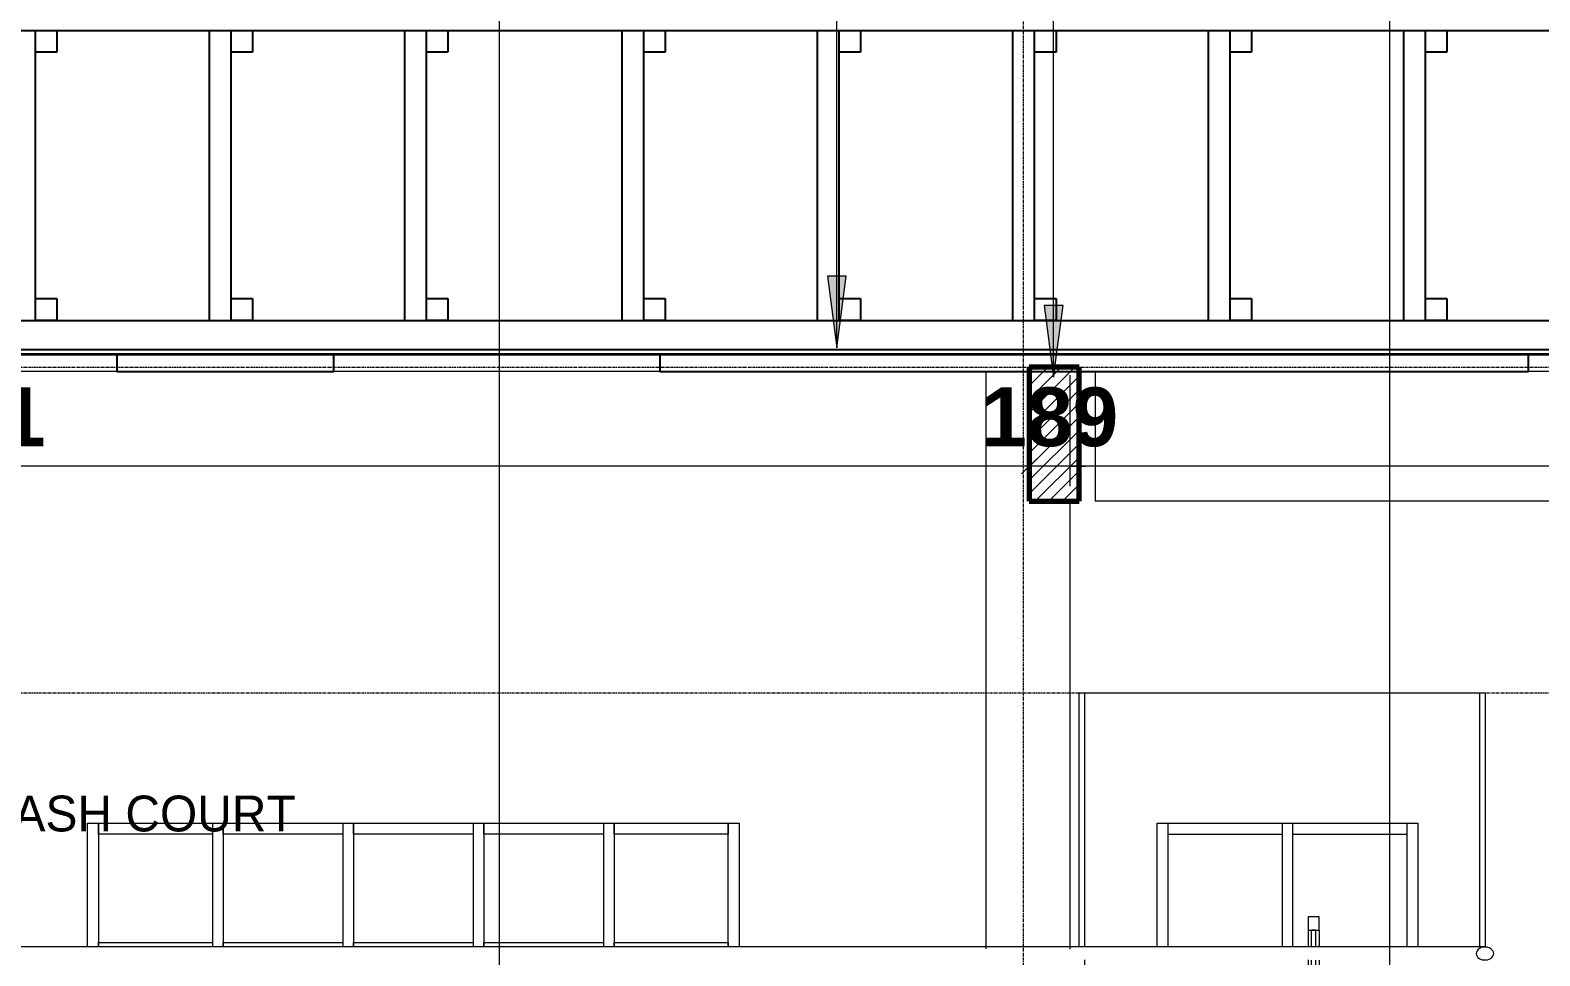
# Model space of a CAD drawing. Header units: inches. Extents: x 22 to 382261, y 22 to 371281.
# Drawn here: x 33650 to 40601, y 144696 to 148957 of the extents above; entities that cross this region are included whole.
import ezdxf

# ---------------------------------------------------------------- set-up
doc = ezdxf.new("R2010")
doc.units = ezdxf.units.IN
doc.header["$MEASUREMENT"] = 0
doc.linetypes.add('Grid Line 1_2_', pattern=[22.225, 12.7, -3.175, 3.175, -3.175])
for name, color, linetype, lineweight in [('A-ANNO-DIMS', 211, 'Continuous', 9), ('A-AREA-IDEN', 2, 'Continuous', 9), ('A-COLS', 52, 'Continuous', 9), ('A-DETL-MEDM', 33, 'Continuous', 25), ('A-DETL-THIN', 151, 'Continuous', 9), ('A-DOOR', 31, 'Continuous', 9), ('A-DOOR-FRAM', 31, 'Continuous', 9), ('A-FLOR', 192, 'Continuous', 9), ('A-FLOR-HRAL', 11, 'Continuous', 9), ('A-FLOR-LEVL', 51, 'Continuous', 9), ('A-GLAZ-CWMG', 51, 'Continuous', 9), ('A-WALL-PATT', 111, 'Continuous', 9), ('G-ANNO-SYMB', 111, 'Continuous', 9), ('G-ANNO-TEXT', 231, 'Continuous', 9), ('I-WALL', 2, 'Continuous', 9), ('Q-CASE', 31, 'Continuous', 9), ('S-GRID', 1, 'Continuous', 9)]:
    doc.layers.add(name, color=color, linetype=linetype, lineweight=lineweight)
doc.styles.add('Arial_B_2', font='arialbd.ttf', dxfattribs={"height": 270.833333})
doc.styles.add('Gill Sans MT', font='GIL_____.TTF', dxfattribs={"height": 262.5})
doc.dimstyles.new('2_2', dxfattribs={"dimscale": 304.8, "dimtxt": 267.818092, "dimasz": 0.227865, "dimexe": 1.377953, "dimexo": 0.0625, "dimgap": 0.287073, "dimtad": 1, "dimdec": 0, "dimzin": 0, "dimdsep": 46, "dimtxsty": 'Arial_B_2', "dimblk1": 'OBLIQUE', "dimblk2": 'OBLIQUE', "dimsah": 1, "dimcen": 0.09, "dimdle": 0.574147, "dimazin": 0, "dimtfac": 1, "dimtdec": 4, "dimtix": 1, "dimtmove": 0, "dimatfit": 3, "dimfxl": 0.574147, "dimfxlon": 1, "dimtvp": 1, "dimtolj": 1, "dimtzin": 0, "dimlwd": 18, "dimlwe": 18, "dimarcsym": 2})

# ---------------------------------------------------------------- blocks, each defined once
blk = doc.blocks.new('M_Single-Flush - 1050 DOORS 2 gym _ memebers room-944587-Section A-A')
at = {"layer": 'A-DOOR-FRAM'}
for p, q in [((12047, 6450), (12047, 5279.3)), ((12047, 5220.2), (12047, 5150)), ((12047, 5130), (12047, 5050))]:
    blk.add_line(p, q, dxfattribs=at)
blk = doc.blocks.new('M_Single-Flush - 1050 DOORS-898826-Section A-A')
at = {"layer": 'A-DOOR-FRAM'}
blk.add_line((13866.2, 5279.8), (13866.2, 6450), dxfattribs=at)
blk = doc.blocks.new('Rectangular Mullion - 50 x 150mm-442057-Section A-A')
at = {"layer": 'A-GLAZ-CWMG'}
blk.add_line((12431.2, 5279.8), (12431.2, 5850), dxfattribs=at)
blk = doc.blocks.new('Rectangular Mullion - 50 x 150mm-440584-Section A-A')
at = {"layer": 'A-GLAZ-CWMG'}
for p, q in [((13006.2, 5800), (13006.2, 5850)), ((13531.2, 5850), (13531.2, 5800)), ((13006.2, 5800), (13531.2, 5800))]:
    blk.add_line(p, q, dxfattribs=at)
blk = doc.blocks.new('Rectangular Mullion - 50 x 150mm-442058-Section A-A')
at = {"layer": 'A-GLAZ-CWMG'}
blk.add_line((13531.2, 5850), (13531.2, 5279.9), dxfattribs=at)
blk = doc.blocks.new('Rectangular Mullion - 50 x 150mm-442052-Section A-A')
at = {"layer": 'A-GLAZ-CWMG'}
for p, q in [((12956.2, 5850), (12956.2, 5280)), ((13006.2, 5279.9), (13006.2, 5850))]:
    blk.add_line(p, q, dxfattribs=at)
blk = doc.blocks.new('Rectangular Mullion - 50 x 150mm-448107-Section A-A')
at = {"layer": 'A-GLAZ-CWMG'}
blk.add_line((10406.2, 5279.8), (10406.2, 5850), dxfattribs=at)
blk = doc.blocks.new('Rectangular Mullion - 50 x 150mm-443211-Section A-A')
at = {"layer": 'A-GLAZ-CWMG'}
for p, q in [((7506.2, 5800), (7506.2, 5850)), ((8031.2, 5850), (8031.2, 5800)), ((8031.2, 5800), (7506.2, 5800))]:
    blk.add_line(p, q, dxfattribs=at)
blk = doc.blocks.new('Rectangular Mullion - 50 x 150mm-448108-Section A-A')
at = {"layer": 'A-GLAZ-CWMG'}
blk.add_line((7506.2, 5850), (7506.2, 5280), dxfattribs=at)
blk = doc.blocks.new('Rectangular Mullion - 50 x 150mm-443212-Section A-A')
at = {"layer": 'A-GLAZ-CWMG'}
for p, q in [((9881.2, 5280), (9881.2, 5300)), ((9881.2, 5300), (10406.2, 5300)), ((10406.2, 5300), (10406.2, 5279.8))]:
    blk.add_line(p, q, dxfattribs=at)
blk = doc.blocks.new('Rectangular Mullion - 50 x 150mm-448103-Section A-A')
at = {"layer": 'A-GLAZ-CWMG'}
for p, q in [((9831.2, 5850), (9831.2, 5280)), ((9881.2, 5850), (9881.2, 5280))]:
    blk.add_line(p, q, dxfattribs=at)
blk = doc.blocks.new('Rectangular Mullion - 50 x 150mm-V11-Section A-A')
at = {"layer": 'A-GLAZ-CWMG'}
for p, q in [((9231.2, 5850), (9231.2, 5279.9)), ((9281.2, 5850), (9281.2, 5280))]:
    blk.add_line(p, q, dxfattribs=at)
blk = doc.blocks.new('Rectangular Mullion - 50 x 150mm-V12-Section A-A')
at = {"layer": 'A-GLAZ-CWMG'}
for p, q in [((8631.2, 5850), (8631.2, 5280)), ((8681.2, 5850), (8681.2, 5279.8))]:
    blk.add_line(p, q, dxfattribs=at)
blk = doc.blocks.new('Rectangular Mullion - 50 x 150mm-V13-Section A-A')
at = {"layer": 'A-GLAZ-CWMG'}
for p, q in [((8031.2, 5850), (8031.2, 5280)), ((8081.2, 5850), (8081.2, 5280))]:
    blk.add_line(p, q, dxfattribs=at)
blk = doc.blocks.new('Rectangular Mullion - 50 x 150mm-443216-Section A-A')
at = {"layer": 'A-GLAZ-CWMG'}
for p, q in [((9281.2, 5280), (9281.2, 5300)), ((9281.2, 5300), (9831.2, 5300)), ((9831.2, 5300), (9831.2, 5280))]:
    blk.add_line(p, q, dxfattribs=at)
blk = doc.blocks.new('Rectangular Mullion - 50 x 150mm-V14-Section A-A')
at = {"layer": 'A-GLAZ-CWMG'}
for p, q in [((8681.2, 5279.8), (8681.2, 5300)), ((8681.2, 5300), (9231.2, 5300)), ((9231.2, 5300), (9231.2, 5279.9))]:
    blk.add_line(p, q, dxfattribs=at)
blk = doc.blocks.new('Rectangular Mullion - 50 x 150mm-V15-Section A-A')
at = {"layer": 'A-GLAZ-CWMG'}
for p, q in [((8081.2, 5280), (8081.2, 5300)), ((8081.2, 5300), (8631.2, 5300)), ((8631.2, 5300), (8631.2, 5280))]:
    blk.add_line(p, q, dxfattribs=at)
blk = doc.blocks.new('Rectangular Mullion - 50 x 150mm-V16-Section A-A')
at = {"layer": 'A-GLAZ-CWMG'}
for p, q in [((7506.2, 5280), (7506.2, 5300)), ((7506.2, 5300), (8031.2, 5300)), ((8031.2, 5300), (8031.2, 5280))]:
    blk.add_line(p, q, dxfattribs=at)
blk = doc.blocks.new('Rectangular Mullion - 50 x 150mm-443217-Section A-A')
at = {"layer": 'A-GLAZ-CWMG'}
for p, q in [((9281.2, 5800), (9281.2, 5850)), ((9831.2, 5850), (9831.2, 5800)), ((9831.2, 5800), (9281.2, 5800))]:
    blk.add_line(p, q, dxfattribs=at)
blk = doc.blocks.new('Railing - Railing-537520-Section A-A')
at = {"layer": 'A-FLOR-HRAL'}
blk.add_line((13890.6, 5280), (2881.8, 5280), dxfattribs=at)
at = {"layer": 'A-FLOR-HRAL', "lineweight": 18, "flags": 128}
for points in [[(13930.6, 5250), (13929.7, 5256.2), (13927.1, 5262.2), (13922.9, 5267.6), (13917.4, 5272.3), (13910.6, 5276), (13902.9, 5278.5), (13894.8, 5279.8), (13886.4, 5279.8), (13878.2, 5278.5), (13870.6, 5276), (13863.8, 5272.3), (13858.2, 5267.6), (13854, 5262.2), (13851.5, 5256.2), (13850.6, 5250)], [(13850.6, 5250), (13851.5, 5243.8), (13854, 5237.8), (13858.2, 5232.4), (13863.8, 5227.7), (13870.6, 5224), (13878.2, 5221.5), (13886.4, 5220.2), (13894.8, 5220.2), (13902.9, 5221.5), (13910.6, 5224), (13917.4, 5227.7), (13922.9, 5232.4), (13927.1, 5237.8), (13929.7, 5243.8), (13930.6, 5250)]]:
    blk.add_lwpolyline(points, dxfattribs=at)
at = {"layer": 'A-FLOR-HRAL'}
blk.add_open_spline([(13894.8, 5279.8), (13892, 5280.1), (13889.2, 5280.1), (13886.4, 5279.8)], degree=3, dxfattribs=at)
blk = doc.blocks.new('Top Rail Type - Top Rail_Internal_-537676-Section A-A')
at = {"layer": 'A-FLOR-HRAL'}
blk.add_line((13890.6, 5280), (2881.8, 5280), dxfattribs=at)
at = {"layer": 'A-FLOR-HRAL', "flags": 128}
for points in [[(13930.6, 5250), (13929.7, 5256.2), (13927.1, 5262.2), (13922.9, 5267.6), (13917.4, 5272.3), (13910.6, 5276), (13902.9, 5278.5), (13894.8, 5279.8), (13886.4, 5279.8), (13878.2, 5278.5), (13870.6, 5276), (13863.8, 5272.3), (13858.2, 5267.6), (13854, 5262.2), (13851.5, 5256.2), (13850.6, 5250)], [(13850.6, 5250), (13851.5, 5243.8), (13854, 5237.8), (13858.2, 5232.4), (13863.8, 5227.7), (13870.6, 5224), (13878.2, 5221.5), (13886.4, 5220.2), (13894.8, 5220.2), (13902.9, 5221.5), (13910.6, 5224), (13917.4, 5227.7), (13922.9, 5232.4), (13927.1, 5237.8), (13929.7, 5243.8), (13930.6, 5250)]]:
    blk.add_lwpolyline(points, dxfattribs=at)
at = {"layer": 'A-FLOR-HRAL'}
blk.add_open_spline([(13894.8, 5279.8), (13892, 5280.1), (13889.2, 5280.1), (13886.4, 5279.8)], degree=3, dxfattribs=at)
blk = doc.blocks.new('Casework 13 - Casework 16-666971-Section A-A')
at = {"layer": 'Q-CASE', "lineweight": 25}
for p, q in [((8590.7, 8010), (7590.7, 8010)), ((7590.7, 8010), (7590.7, 7930)), ((8590.7, 7930), (8590.7, 8010)), ((14090.7, 8010), (10090.7, 8010)), ((10090.7, 8010), (10090.7, 7930)), ((14090.7, 7930), (14090.7, 8010)), ((7590.7, 7930), (8590.7, 7930)), ((10090.7, 7930), (14090.7, 7930))]:
    blk.add_line(p, q, dxfattribs=at)
at = {"layer": 'Q-CASE'}
for p, q in [((7590.7, 7930), (6090.7, 7930)), ((10090.7, 7930), (8590.7, 7930)), ((18090.7, 7930), (14090.7, 7930))]:
    blk.add_line(p, q, dxfattribs=at)
blk = doc.blocks.new('Railing - 20mm-958042-Section A-A')
at = {"layer": 'A-FLOR-HRAL'}
for p, q in [((12934.5, 2325), (12934.5, 2450)), ((12954.5, 2325), (12954.5, 2450))]:
    blk.add_line(p, q, dxfattribs=at)
blk = doc.blocks.new('Railing - 20mm-957094-Section A-A')
at = {"layer": 'A-FLOR-HRAL'}
for p, q in [((13091.6, 5280), (13091.6, 5357.6)), ((13111.6, 5357.6), (13091.6, 5357.6)), ((13111.6, 5280), (13111.6, 5357.6)), ((13091.6, 5150), (13091.6, 5220.1)), ((13111.6, 5150), (13111.6, 5220)), ((13091.6, 5050), (13091.6, 5130)), ((13111.6, 5050), (13111.6, 5130)), ((13091.6, 4350), (13091.6, 4450)), ((13111.6, 4350), (13111.6, 4450))]:
    blk.add_line(p, q, dxfattribs=at)
blk = doc.blocks.new('Railing - 20mm-957092-Section A-A')
at = {"layer": 'A-FLOR-HRAL'}
for p, q in [((12865.8, 1307.6), (12865.8, 468.7)), ((12885.8, 1307.6), (12865.8, 1307.6)), ((12885.8, 468.7), (12885.8, 1307.6)), ((12865.8, 468.7), (12885.8, 468.7))]:
    blk.add_line(p, q, dxfattribs=at)
blk = doc.blocks.new('Railing - Railing-670068-Section A-A')
for name in ['Railing - 20mm-957094-Section A-A', 'Railing - 20mm-958042-Section A-A', 'Railing - 20mm-957092-Section A-A']:
    blk.add_blockref(name, (0, 0))
blk = doc.blocks.new('Top Rail Type - Top Rail_Internal_-670082-Section A-A')
at = {"layer": 'A-FLOR-HRAL'}
for p, q in [((13076.6, 5418.7), (13076.6, 5357.6)), ((13126.6, 5418.7), (13076.6, 5418.7)), ((13076.6, 5357.6), (13126.6, 5357.6)), ((13076.6, 5357.6), (13076.6, 5279.9)), ((13126.6, 5357.6), (13126.6, 5418.7)), ((13126.6, 5357.6), (13126.6, 5280)), ((13076.6, 5220.2), (13076.6, 5150)), ((13126.6, 5220.1), (13126.6, 5150)), ((13076.6, 5130), (13076.6, 5050)), ((13126.6, 5130), (13126.6, 5050)), ((13076.6, 4450), (13076.6, 4350)), ((13126.6, 4450), (13126.6, 4350)), ((12850.8, 1368.7), (12850.8, 2450)), ((12900.8, 2450), (12900.8, 1368.7)), ((12850.8, 1368.7), (12850.8, 1307.6)), ((12900.8, 1368.7), (12850.8, 1368.7)), ((12900.8, 1307.6), (12900.8, 1368.7)), ((12850.8, 1307.6), (12900.8, 1307.6))]:
    blk.add_line(p, q, dxfattribs=at)
blk = doc.blocks.new('Casework 21 - Casework 7-674706-Section A-A')
at = {"layer": 'Q-CASE'}
for p in [(12096.2, 7930), (15808.7, 7332.4)]:
    blk.add_line(p, (12096.2, 7332.4), dxfattribs=at)
blk = doc.blocks.new('_Oblique')
at = {"color": 0, "linetype": 'ByBlock', "lineweight": -2}
blk.add_line((-0.5, -0.5), (0.5, 0.5), dxfattribs=at)
blk = doc.blocks.new('*D5103')
at = {"layer": 'A-ANNO-DIMS', "color": 0, "lineweight": 18, "transparency": 16777216}
for p, q in [((38439.5, 146858.3), (38439.5, 147369.3)), ((49181.6, 146858.3), (49181.6, 147369.3)), ((49356.6, 146949.3), (38264.5, 146949.3))]:
    blk.add_line(p, q, dxfattribs=at)
at = {"layer": 'Defpoints', "color": 0, "transparency": 16777216}
for p in [(38439.5, 146949.3), (38439.5, 146839.3), (49181.6, 146839.3)]:
    blk.add_point(p, dxfattribs=at)
at = {"layer": 'A-ANNO-DIMS', "color": 0, "lineweight": 18, "transparency": 16777216, "xscale": 69.45312499999999, "yscale": 69.45312499999999, "zscale": 69.45312499999999, "rotation": 180}
blk.add_blockref('_Oblique', (38439.5, 146949.3), dxfattribs=at)
at = {"layer": 'A-ANNO-DIMS', "color": 0, "lineweight": 18, "transparency": 16777216, "xscale": 69.45312499999999, "yscale": 69.45312499999999, "zscale": 69.45312499999999}
blk.add_blockref('_Oblique', (49181.6, 146949.3), dxfattribs=at)
at = {"layer": 'A-ANNO-DIMS', "color": 0, "lineweight": 18, "transparency": 16777216, "insert": (43810.5, 147175.1), "char_height": 270.83, "width": 769.567, "attachment_point": 5, "style": 'Arial_B_2'}
blk.add_mtext('\\A1;10742', dxfattribs=at)
blk = doc.blocks.new('*D5104')
at = {"layer": 'A-ANNO-DIMS', "color": 0, "lineweight": 18, "transparency": 16777216}
for p, q in [((38250.3, 146858.3), (38250.3, 147369.3)), ((38439.5, 146858.3), (38439.5, 147369.3)), ((38250.3, 146949.3), (38180.8, 146949.3)), ((38439.5, 146949.3), (38250.3, 146949.3)), ((38439.5, 146949.3), (38508.9, 146949.3))]:
    blk.add_line(p, q, dxfattribs=at)
at = {"layer": 'Defpoints', "color": 0, "transparency": 16777216}
for p in [(38250.3, 146949.3), (38250.3, 146839.3), (38439.5, 146839.3)]:
    blk.add_point(p, dxfattribs=at)
at = {"layer": 'A-ANNO-DIMS', "color": 0, "lineweight": 18, "transparency": 16777216, "xscale": 69.45312499999999, "yscale": 69.45312499999999, "zscale": 69.45312499999999}
blk.add_blockref('_Oblique', (38250.3, 146949.3), dxfattribs=at)
at = {"layer": 'A-ANNO-DIMS', "color": 0, "lineweight": 18, "transparency": 16777216, "xscale": 69.45312499999999, "yscale": 69.45312499999999, "zscale": 69.45312499999999, "rotation": 180}
blk.add_blockref('_Oblique', (38439.5, 146949.3), dxfattribs=at)
at = {"layer": 'A-ANNO-DIMS', "color": 0, "lineweight": 18, "transparency": 16777216, "insert": (38344.9, 147175.1), "char_height": 270.83, "width": 461.74, "attachment_point": 5, "style": 'Arial_B_2'}
blk.add_mtext('\\A1;189', dxfattribs=at)
blk = doc.blocks.new('*D5105')
at = {"layer": 'A-ANNO-DIMS', "color": 0, "lineweight": 18, "transparency": 16777216}
for p, q in [((28139.5, 146858.3), (28139.5, 147369.3)), ((38250.3, 146858.3), (38250.3, 147369.3)), ((38425.3, 146949.3), (27964.5, 146949.3))]:
    blk.add_line(p, q, dxfattribs=at)
at = {"layer": 'Defpoints', "color": 0, "transparency": 16777216}
for p in [(28139.5, 146949.3), (28139.5, 146839.3), (38250.3, 146839.3)]:
    blk.add_point(p, dxfattribs=at)
at = {"layer": 'A-ANNO-DIMS', "color": 0, "lineweight": 18, "transparency": 16777216, "xscale": 69.45312499999999, "yscale": 69.45312499999999, "zscale": 69.45312499999999, "rotation": 180}
blk.add_blockref('_Oblique', (28139.5, 146949.3), dxfattribs=at)
at = {"layer": 'A-ANNO-DIMS', "color": 0, "lineweight": 18, "transparency": 16777216, "xscale": 69.45312499999999, "yscale": 69.45312499999999, "zscale": 69.45312499999999}
blk.add_blockref('_Oblique', (38250.3, 146949.3), dxfattribs=at)
at = {"layer": 'A-ANNO-DIMS', "color": 0, "lineweight": 18, "transparency": 16777216, "insert": (33194.9, 147175.1), "char_height": 270.83, "width": 769.567, "attachment_point": 5, "style": 'Arial_B_2'}
blk.add_mtext('\\A1;10111', dxfattribs=at)

msp = doc.modelspace()

# ---------------------------------------------------------------- hatches: boundary and pattern name
at = {"layer": 'A-WALL-PATT'}
h = msp.add_hatch(dxfattribs=at)
h.set_pattern_fill('FP_1', color=256, style=0, pattern_type=2)
h.set_pattern_definition([(45, (27624.56, 142606.135), (-31.1127, 31.1127), [])])
h.paths.add_polyline_path([(38480.3, 146788.6), (38480.3, 147406.1), (38250.3, 147406.1), (38250.3, 146788.6)])
at = {"layer": 'G-ANNO-TEXT'}
for points in [[(37364.3, 147494.2), (37407.7, 147824.2), (37320.9, 147824.2)], [(38362.7, 147359.4), (38406.1, 147689.4), (38319.2, 147689.4)]]:
    msp.add_hatch(color=7, dxfattribs=at).paths.add_polyline_path(points)

# ---------------------------------------------------------------- linework, layer by layer
at = {"layer": 'A-COLS'}
for p, q in [((38052, 144727), (38052, 147386.1)), ((38439.5, 144725.9), (38439.5, 146788.6))]:
    msp.add_line(p, q, dxfattribs=at)
at = {"layer": 'A-DETL-MEDM'}
for p, q in [((28051.5, 148955.9), (50011.6, 148955.9)), ((33673.9, 148955.9), (33673.9, 147621.3)), ((33773.9, 148955.9), (33773.9, 148855.9)), ((34473.9, 148955.9), (34473.9, 147621.3)), ((34573.9, 148955.9), (34573.9, 147621.3)), ((34673.9, 148955.9), (34673.9, 148855.9)), ((35373.9, 148955.9), (35373.9, 147621.3)), ((35473.9, 148955.9), (35473.9, 147621.3)), ((35573.9, 148955.9), (35573.9, 148855.9)), ((36373.9, 148955.9), (36373.9, 147621.3)), ((36473.9, 148955.9), (36473.9, 147621.3)), ((36473.9, 148955.9), (36573.9, 148955.9)), ((36573.9, 148955.9), (36573.9, 148855.9)), ((37273.9, 148955.9), (37273.9, 147621.3)), ((37373.9, 148955.9), (37373.9, 147621.3)), ((37473.9, 148955.9), (37473.9, 148855.9)), ((38173.9, 148955.9), (38173.9, 147621.3)), ((38273.9, 148955.9), (38273.9, 147621.3)), ((38373.9, 148955.9), (38373.9, 148855.9)), ((39073.9, 148955.9), (39073.9, 147621.3)), ((39173.9, 148955.9), (39173.9, 147621.3)), ((39273.9, 148955.9), (39273.9, 148855.9)), ((39973.9, 148955.9), (39973.9, 147621.3)), ((40073.9, 148955.9), (40073.9, 147621.3)), ((40173.9, 148955.9), (40173.9, 148855.9)), ((33773.9, 148855.9), (33673.9, 148855.9)), ((34673.9, 148855.9), (34573.9, 148855.9)), ((35573.9, 148855.9), (35473.9, 148855.9)), ((36573.9, 148855.9), (36473.9, 148855.9)), ((37473.9, 148855.9), (37373.9, 148855.9)), ((38373.9, 148855.9), (38273.9, 148855.9)), ((39273.9, 148855.9), (39173.9, 148855.9)), ((40173.9, 148855.9), (40073.9, 148855.9)), ((33673.9, 147721.3), (33773.9, 147721.3)), ((33773.9, 147721.3), (33773.9, 147621.3)), ((34573.9, 147721.3), (34673.9, 147721.3)), ((34673.9, 147721.3), (34673.9, 147621.3)), ((35473.9, 147721.3), (35573.9, 147721.3)), ((35573.9, 147721.3), (35573.9, 147621.3)), ((36473.9, 147721.3), (36573.9, 147721.3)), ((36573.9, 147721.3), (36573.9, 147621.3)), ((37373.9, 147721.3), (37473.9, 147721.3)), ((37473.9, 147721.3), (37473.9, 147621.3)), ((38273.9, 147721.3), (38373.9, 147721.3)), ((38373.9, 147721.3), (38373.9, 147621.3)), ((39173.9, 147721.3), (39273.9, 147721.3)), ((39273.9, 147721.3), (39273.9, 147621.3)), ((40073.9, 147721.3), (40173.9, 147721.3)), ((40173.9, 147721.3), (40173.9, 147621.3)), ((28049, 147621.3), (49181.6, 147621.3)), ((33773.9, 147621.3), (33673.9, 147621.3)), ((34673.9, 147621.3), (34573.9, 147621.3)), ((35573.9, 147621.3), (35473.9, 147621.3)), ((36573.9, 147621.3), (36473.9, 147621.3)), ((37473.9, 147621.3), (37373.9, 147621.3)), ((38373.9, 147621.3), (38273.9, 147621.3)), ((39273.9, 147621.3), (39173.9, 147621.3)), ((40173.9, 147621.3), (40073.9, 147621.3)), ((30948.9, 147486.6), (49181.6, 147486.6))]:
    msp.add_line(p, q, dxfattribs=at)
at = {"layer": 'A-DETL-THIN'}
msp.add_line((28139.5, 147486.6), (49181.6, 147486.6), dxfattribs=at)
at = {"layer": 'A-FLOR', "lineweight": 35}
msp.add_line((28049, 147466.1), (49181.6, 147466.1), dxfattribs=at)
at = {"layer": 'A-FLOR-LEVL', "linetype": 'Grid Line 1_2_'}
for p, q in [((12885.9, 147406.1), (53493.7, 147406.1)), ((12885.9, 145906.1), (53493.7, 145906.1))]:
    msp.add_line(p, q, dxfattribs=at)
at = {"layer": 'G-ANNO-SYMB'}
for p, q in [((35809.3, 150387.5), (35809.3, 137786.9)), ((39909.3, 150387.5), (39909.3, 137786.9))]:
    msp.add_line(p, q, dxfattribs=at)
at = {"layer": 'G-ANNO-TEXT', "color": 7}
for p, q in [((37364.3, 147494.2), (37364.3, 153744.1)), ((38362.7, 147359.4), (38362.7, 152907)), ((37407.7, 147824.2), (37320.9, 147824.2)), ((37320.9, 147824.2), (37364.3, 147494.2)), ((37364.3, 147494.2), (37407.7, 147824.2)), ((38406.1, 147689.4), (38319.2, 147689.4)), ((38319.2, 147689.4), (38362.7, 147359.4)), ((38362.7, 147359.4), (38406.1, 147689.4))]:
    msp.add_line(p, q, dxfattribs=at)
at = {"layer": 'I-WALL', "lineweight": 70}
for p, q in [((38480.3, 147406.1), (38250.3, 147406.1)), ((38250.3, 147406.1), (38250.3, 146788.6)), ((38480.3, 146788.6), (38480.3, 147406.1)), ((38250.3, 146788.6), (38480.3, 146788.6))]:
    msp.add_line(p, q, dxfattribs=at)
at = {"layer": 'I-WALL'}
for p, q in [((38480.3, 144735.5), (38480.3, 145906.1)), ((38480.3, 145906.1), (40349.5, 145906.1)), ((40349.5, 145906.1), (40349.5, 144736)), ((33914.5, 144736.1), (33914.5, 145306.1)), ((33914.5, 145306.1), (36914.5, 145306.1)), ((36914.5, 145306.1), (36914.5, 144736.1)), ((38839.5, 144735.9), (38839.5, 145306.1)), ((38839.5, 145306.1), (40039.5, 145306.1)), ((40039.5, 145306.1), (40039.5, 144736.1))]:
    msp.add_line(p, q, dxfattribs=at)
at = {"layer": 'S-GRID', "linetype": 'Grid Line 1_2_'}
msp.add_line((38224.5, 139006.1), (38224.5, 153876.3), dxfattribs=at)

# ---------------------------------------------------------------- block references
at = {"layer": 'A-DOOR'}
for name in ['M_Single-Flush - 1050 DOORS 2 gym _ memebers room-944587-Section A-A', 'M_Single-Flush - 1050 DOORS-898826-Section A-A']:
    msp.add_blockref(name, (26458.3, 139456.1), dxfattribs=at)
at = {"layer": 'A-FLOR-HRAL'}
for name in ['Top Rail Type - Top Rail_Internal_-670082-Section A-A', 'Railing - Railing-670068-Section A-A', 'Railing - Railing-537520-Section A-A', 'Top Rail Type - Top Rail_Internal_-537676-Section A-A']:
    msp.add_blockref(name, (26458.3, 139456.1), dxfattribs=at)
at = {"layer": 'A-GLAZ-CWMG'}
for name, p in [('Rectangular Mullion - 50 x 150mm-443211-Section A-A', (26458.3, 139456.1)), ('Rectangular Mullion - 50 x 150mm-448108-Section A-A', (26458.3, 139456.1)), ('Rectangular Mullion - 50 x 150mm-V13-Section A-A', (26458.3, 139456.1)), ('Rectangular Mullion - 50 x 150mm-443217-Section A-A', (25258.3, 139456.1)), ('Rectangular Mullion - 50 x 150mm-V12-Section A-A', (26458.3, 139456.1)), ('Rectangular Mullion - 50 x 150mm-443217-Section A-A', (25858.3, 139456.1)), ('Rectangular Mullion - 50 x 150mm-V11-Section A-A', (26458.3, 139456.1)), ('Rectangular Mullion - 50 x 150mm-443217-Section A-A', (26458.3, 139456.1)), ('Rectangular Mullion - 50 x 150mm-448103-Section A-A', (26458.3, 139456.1)), ('Rectangular Mullion - 50 x 150mm-443211-Section A-A', (28833.3, 139456.1)), ('Rectangular Mullion - 50 x 150mm-448107-Section A-A', (26458.3, 139456.1)), ('Rectangular Mullion - 50 x 150mm-442057-Section A-A', (26458.3, 139456.1)), ('Rectangular Mullion - 50 x 150mm-440584-Section A-A', (25883.3, 139456.1)), ('Rectangular Mullion - 50 x 150mm-442052-Section A-A', (26458.3, 139456.1)), ('Rectangular Mullion - 50 x 150mm-440584-Section A-A', (26458.3, 139456.1)), ('Rectangular Mullion - 50 x 150mm-442058-Section A-A', (26458.3, 139456.1)), ('Rectangular Mullion - 50 x 150mm-V16-Section A-A', (26458.3, 139456.1)), ('Rectangular Mullion - 50 x 150mm-V15-Section A-A', (26458.3, 139456.1)), ('Rectangular Mullion - 50 x 150mm-V14-Section A-A', (26458.3, 139456.1)), ('Rectangular Mullion - 50 x 150mm-443216-Section A-A', (26458.3, 139456.1)), ('Rectangular Mullion - 50 x 150mm-443212-Section A-A', (26458.3, 139456.1))]:
    msp.add_blockref(name, p, dxfattribs=at)
at = {"layer": 'Q-CASE'}
for name in ['Casework 13 - Casework 16-666971-Section A-A', 'Casework 21 - Casework 7-674706-Section A-A']:
    msp.add_blockref(name, (26458.3, 139456.1), dxfattribs=at)

# ---------------------------------------------------------------- texts
at = {"layer": 'A-AREA-IDEN', "insert": (31232.2, 145433.2), "char_height": 165, "width": 4859.028, "attachment_point": 1, "style": 'Gill Sans MT'}
msp.add_mtext('VIOD OVER NEW SQUASH COURT', dxfattribs=at)

# ---------------------------------------------------------------- dimensions: what is measured, and where the dimension line sits
at = {"layer": 'A-ANNO-DIMS', "lineweight": 18}
for base, p1, p2, override, picture, middle in [((28139.5, 146949.3), (38250.3, 146839.3), (28139.5, 146839.3), {"dimpost": '<>', "dimfxl": 10110.8}, '*D5105', (33194.9, 147175.1)), ((38250.3, 146949.3), (38439.5, 146839.3), (38250.3, 146839.3), {"dimpost": '<>', "dimfxl": 189.2}, '*D5104', (38344.9, 147175.1)), ((38439.5, 146949.3), (49181.6, 146839.3), (38439.5, 146839.3), {"dimpost": '<>', "dimfxl": 10742.1}, '*D5103', (43810.5, 147175.1))]:
    dim = msp.add_linear_dim(base=base, p1=p1, p2=p2, dimstyle='2_2', override=override, dxfattribs=at)
    dim.commit()
    dim.dimension.update_dxf_attribs({"geometry": picture, "text_midpoint": middle})

doc.saveas('drawing.dxf')
